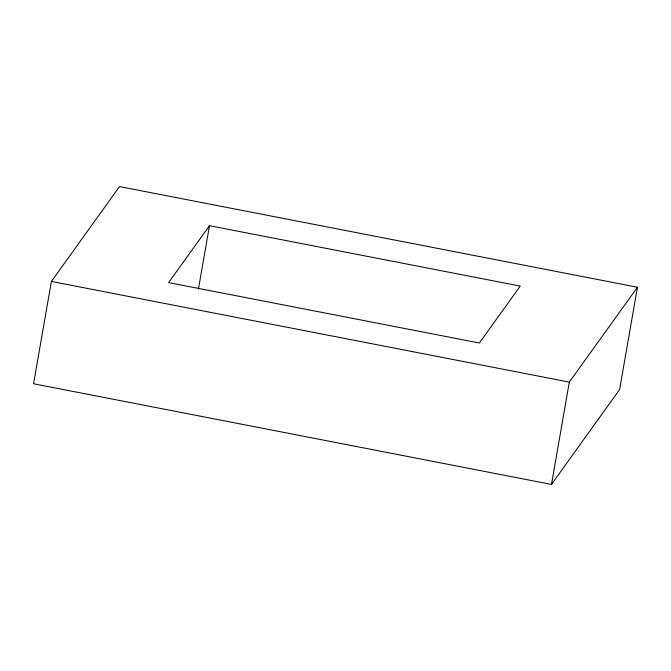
<?xml version="1.0" encoding="UTF-8"?>
<svg xmlns="http://www.w3.org/2000/svg" width="671" height="671" viewBox="0 0 671 671"><rect width="100%" height="100%" fill="white"/><g stroke="black" fill="none" stroke-linecap="round" stroke-linejoin="round"><path stroke-width="1.01" d="M51.407 281.443L33.55 383.762L551.47 484.428L619.593 389.557L637.45 287.238L119.53 186.572L51.407 281.443L569.327 382.109L637.45 287.238M198.415 289.117L209.486 225.682L520.243 286.081L479.371 343.007L168.614 282.6L209.486 225.682M551.47 484.428L569.327 382.109"/></g></svg>
